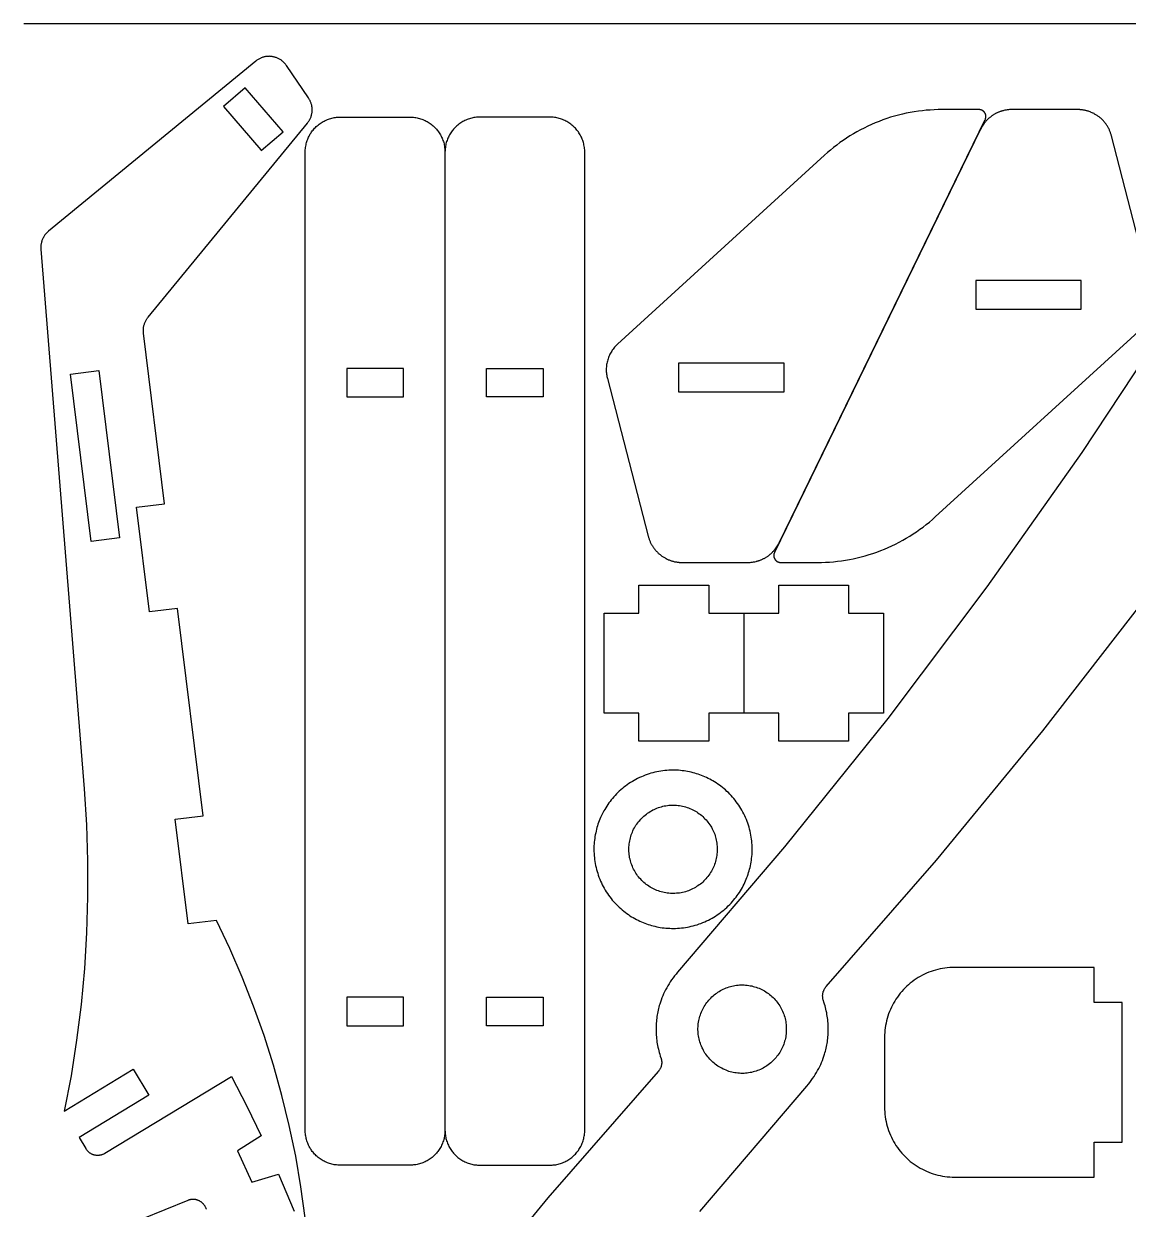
# Model space of a CAD drawing. Header units: millimetres. Extents: x 182 to 556, y 163 to 354.
# Drawn here: x 369.1 to 479.3, y 235.8 to 354.1 of the extents above; entities that cross this region are included whole.
import ezdxf

# ---------------------------------------------------------------- set-up
doc = ezdxf.new("R2010")
doc.units = ezdxf.units.MM
doc.layers.get('0').update_dxf_attribs({"linetype": 'CONTINUOUS', "true_color": 0xffffff})

msp = doc.modelspace()

# ---------------------------------------------------------------- linework, layer by layer
at = {"linetype": 'CONTINUOUS', "true_color": 0xffffff}
for points in [[(369.06, 163), (555.69, 163), (555.69, 354.11), (369.06, 354.11)], [(397.17, 234.91), (396.74, 238), (396.21, 241.06), (395.57, 244.11), (394.84, 247.13), (393.99, 250.13), (393.05, 253.1), (392.01, 256.03), (390.87, 258.92), (389.63, 261.78), (388.29, 264.59), (385.47, 264.24), (384.18, 274.69), (386.98, 275.04), (384.42, 295.74), (381.61, 295.39), (380.32, 305.84), (383.12, 306.19), (381.01, 323.22), (381, 323.29), (381, 323.36), (381, 323.43), (381, 323.5), (381, 323.58), (381, 323.65), (381.01, 323.72), (381.02, 323.79), (381.03, 323.86), (381.04, 323.92), (381.06, 323.99), (381.08, 324.06), (381.1, 324.13), (381.12, 324.2), (381.15, 324.26), (381.17, 324.33), (381.2, 324.39), (381.24, 324.45), (381.27, 324.52), (381.31, 324.58), (381.34, 324.64), (381.38, 324.69), (381.43, 324.75), (381.47, 324.81), (397.38, 344.2), (397.43, 344.26), (397.47, 344.32), (397.51, 344.38), (397.55, 344.44), (397.59, 344.5), (397.62, 344.57), (397.65, 344.63), (397.68, 344.7), (397.71, 344.76), (397.74, 344.83), (397.76, 344.9), (397.78, 344.97), (397.8, 345.04), (397.81, 345.11), (397.83, 345.18), (397.84, 345.26), (397.85, 345.33), (397.85, 345.4), (397.85, 345.47), (397.85, 345.55), (397.85, 345.62), (397.85, 345.69), (397.84, 345.76), (397.83, 345.84), (397.82, 345.91), (397.81, 345.98), (397.79, 346.05), (397.77, 346.12), (397.75, 346.19), (397.72, 346.26), (397.7, 346.33), (397.67, 346.39), (397.64, 346.46), (397.6, 346.52), (397.57, 346.59), (397.53, 346.65), (397.49, 346.71), (395.28, 349.94), (395.24, 350), (395.2, 350.06), (395.15, 350.12), (395.1, 350.17), (395.05, 350.22), (395, 350.27), (394.95, 350.32), (394.89, 350.37), (394.84, 350.42), (394.78, 350.46), (394.72, 350.5), (394.66, 350.54), (394.6, 350.58), (394.53, 350.61), (394.47, 350.64), (394.4, 350.67), (394.34, 350.7), (394.27, 350.73), (394.2, 350.75), (394.13, 350.77), (394.06, 350.79), (393.99, 350.81), (393.92, 350.82), (393.85, 350.83), (393.78, 350.84), (393.71, 350.85), (393.63, 350.85), (393.56, 350.86), (393.49, 350.85), (393.42, 350.85), (393.34, 350.84), (393.27, 350.84), (393.2, 350.83), (393.13, 350.81), (393.06, 350.8), (392.99, 350.78), (392.92, 350.76), (392.85, 350.73), (392.78, 350.71), (392.72, 350.68), (392.65, 350.65), (392.59, 350.62), (392.52, 350.58), (392.46, 350.55), (392.4, 350.51), (392.34, 350.47), (392.28, 350.42), (392.23, 350.38), (371.53, 333.39), (371.48, 333.35), (371.42, 333.3), (371.37, 333.25), (371.32, 333.19), (371.27, 333.14), (371.23, 333.09), (371.18, 333.03), (371.14, 332.97), (371.1, 332.91), (371.06, 332.85), (371.03, 332.79), (370.99, 332.72), (370.96, 332.66), (370.93, 332.59), (370.91, 332.53), (370.88, 332.46), (370.86, 332.39), (370.84, 332.32), (370.82, 332.25), (370.81, 332.18), (370.79, 332.11), (370.78, 332.04), (370.78, 331.97), (370.77, 331.9), (370.77, 331.82), (370.77, 331.75), (370.77, 331.68), (370.77, 331.61), (375.09, 277.74), (375.32, 274.15), (375.44, 270.55), (375.44, 266.96), (375.34, 263.37), (375.11, 259.78), (374.78, 256.2), (374.33, 252.63), (373.78, 249.08), (373.11, 245.55), (380, 249.73), (381.56, 247.16), (374.58, 242.93), (375.25, 241.83), (375.27, 241.79), (375.3, 241.75), (375.33, 241.71), (375.36, 241.67), (375.39, 241.64), (375.42, 241.6), (375.45, 241.57), (375.48, 241.53), (375.52, 241.5), (375.56, 241.47), (375.59, 241.44), (375.63, 241.41), (375.67, 241.39), (375.71, 241.36), (375.75, 241.34), (375.79, 241.31), (375.84, 241.29), (375.88, 241.27), (375.92, 241.25), (375.97, 241.24), (376.01, 241.22), (376.06, 241.21), (376.11, 241.2), (376.15, 241.19), (376.2, 241.18), (376.25, 241.17), (376.29, 241.16), (376.34, 241.16), (376.39, 241.16), (376.44, 241.16), (376.48, 241.16), (376.53, 241.16), (376.58, 241.16), (376.63, 241.17), (376.67, 241.18), (376.72, 241.18), (376.77, 241.2), (376.81, 241.21), (376.86, 241.22), (376.9, 241.24), (376.95, 241.25), (376.99, 241.27), (377.04, 241.29), (377.08, 241.31), (377.12, 241.33), (377.16, 241.36), (389.79, 249), (391.32, 246.06), (392.78, 243.08), (390.39, 241.6), (391.83, 238.45), (394.51, 239.27), (394.51, 239.27)], [(392.78, 341.46), (394.95, 343.32), (391.18, 347.72), (389.01, 345.86), (392.73, 341.52), (392.78, 341.46), (392.78, 341.46)], [(397.16, 243.65), (397.16, 341.3), (397.17, 341.42), (397.17, 341.54), (397.18, 341.66), (397.2, 341.77), (397.22, 341.89), (397.24, 342.01), (397.26, 342.12), (397.29, 342.24), (397.33, 342.35), (397.37, 342.47), (397.41, 342.58), (397.45, 342.69), (397.5, 342.8), (397.56, 342.9), (397.61, 343.01), (397.67, 343.11), (397.74, 343.21), (397.8, 343.31), (397.87, 343.41), (397.95, 343.5), (398.02, 343.59), (398.1, 343.68), (398.19, 343.76), (398.27, 343.85), (398.36, 343.93), (398.45, 344), (398.54, 344.08), (398.64, 344.15), (398.74, 344.21), (398.84, 344.28), (398.94, 344.34), (399.05, 344.4), (399.15, 344.45), (399.26, 344.5), (399.37, 344.54), (399.48, 344.58), (399.6, 344.62), (399.71, 344.66), (399.83, 344.69), (399.94, 344.71), (400.06, 344.74), (400.18, 344.75), (400.3, 344.77), (400.41, 344.78), (400.53, 344.78), (400.65, 344.79), (407.63, 344.79), (407.75, 344.78), (407.87, 344.78), (407.98, 344.77), (408.1, 344.75), (408.22, 344.74), (408.34, 344.71), (408.45, 344.69), (408.57, 344.66), (408.68, 344.62), (408.8, 344.58), (408.91, 344.54), (409.02, 344.5), (409.13, 344.45), (409.23, 344.4), (409.34, 344.34), (409.44, 344.28), (409.54, 344.21), (409.64, 344.15), (409.73, 344.08), (409.83, 344), (409.92, 343.93), (410.01, 343.85), (410.09, 343.76), (410.18, 343.68), (410.26, 343.59), (410.33, 343.5), (410.41, 343.41), (410.48, 343.31), (410.54, 343.21), (410.61, 343.11), (410.67, 343.01), (410.72, 342.9), (410.78, 342.8), (410.83, 342.69), (410.87, 342.58), (410.91, 342.47), (410.95, 342.35), (410.99, 342.24), (411.02, 342.12), (411.04, 342.01), (411.06, 341.89), (411.08, 341.77), (411.1, 341.66), (411.11, 341.54), (411.11, 341.42), (411.11, 341.3), (411.11, 243.65), (411.11, 243.53), (411.11, 243.41), (411.1, 243.29), (411.08, 243.17), (411.06, 243.06), (411.04, 242.94), (411.02, 242.82), (410.99, 242.71), (410.95, 242.59), (410.91, 242.48), (410.87, 242.37), (410.83, 242.26), (410.78, 242.15), (410.72, 242.04), (410.67, 241.94), (410.61, 241.84), (410.54, 241.74), (410.48, 241.64), (410.41, 241.54), (410.33, 241.45), (410.26, 241.36), (410.18, 241.27), (410.09, 241.18), (410.01, 241.1), (409.92, 241.02), (409.83, 240.94), (409.73, 240.87), (409.64, 240.8), (409.54, 240.73), (409.44, 240.67), (409.34, 240.61), (409.23, 240.55), (409.13, 240.5), (409.02, 240.45), (408.91, 240.4), (408.8, 240.36), (408.68, 240.32), (408.57, 240.29), (408.45, 240.26), (408.34, 240.23), (408.22, 240.21), (408.1, 240.19), (407.98, 240.18), (407.87, 240.17), (407.75, 240.16), (407.63, 240.16), (400.65, 240.16), (400.53, 240.16), (400.41, 240.17), (400.3, 240.18), (400.18, 240.19), (400.06, 240.21), (399.94, 240.23), (399.83, 240.26), (399.71, 240.29), (399.6, 240.32), (399.48, 240.36), (399.37, 240.4), (399.26, 240.45), (399.15, 240.5), (399.05, 240.55), (398.94, 240.61), (398.84, 240.67), (398.74, 240.73), (398.64, 240.8), (398.54, 240.87), (398.45, 240.94), (398.36, 241.02), (398.27, 241.1), (398.19, 241.18), (398.1, 241.27), (398.02, 241.36), (397.95, 241.45), (397.87, 241.54), (397.8, 241.64), (397.74, 241.74), (397.67, 241.84), (397.61, 241.94), (397.56, 242.04), (397.5, 242.15), (397.45, 242.26), (397.41, 242.37), (397.37, 242.48), (397.33, 242.59), (397.29, 242.71), (397.26, 242.82), (397.24, 242.94), (397.22, 243.06), (397.2, 243.17), (397.18, 243.29), (397.17, 243.41), (397.17, 243.53), (397.16, 243.65), (397.16, 243.65)], [(411.11, 243.65), (411.12, 243.53), (411.12, 243.41), (411.13, 243.29), (411.15, 243.17), (411.17, 243.06), (411.19, 242.94), (411.21, 242.82), (411.24, 242.71), (411.28, 242.59), (411.32, 242.48), (411.36, 242.37), (411.4, 242.26), (411.45, 242.15), (411.51, 242.04), (411.56, 241.94), (411.62, 241.84), (411.69, 241.74), (411.75, 241.64), (411.82, 241.54), (411.9, 241.45), (411.97, 241.36), (412.05, 241.27), (412.14, 241.18), (412.22, 241.1), (412.31, 241.02), (412.4, 240.94), (412.49, 240.87), (412.59, 240.8), (412.69, 240.73), (412.79, 240.67), (412.89, 240.61), (413, 240.55), (413.1, 240.5), (413.21, 240.45), (413.32, 240.4), (413.43, 240.36), (413.55, 240.32), (413.66, 240.29), (413.78, 240.26), (413.89, 240.23), (414.01, 240.21), (414.13, 240.19), (414.25, 240.18), (414.36, 240.17), (414.48, 240.16), (414.6, 240.16), (421.58, 240.16), (421.7, 240.16), (421.82, 240.17), (421.93, 240.18), (422.05, 240.19), (422.17, 240.21), (422.29, 240.23), (422.4, 240.26), (422.52, 240.29), (422.63, 240.32), (422.75, 240.36), (422.86, 240.4), (422.97, 240.45), (423.08, 240.5), (423.18, 240.55), (423.29, 240.61), (423.39, 240.67), (423.49, 240.73), (423.59, 240.8), (423.68, 240.87), (423.78, 240.94), (423.87, 241.02), (423.96, 241.1), (424.04, 241.18), (424.13, 241.27), (424.21, 241.36), (424.28, 241.45), (424.36, 241.54), (424.43, 241.64), (424.49, 241.74), (424.56, 241.84), (424.62, 241.94), (424.67, 242.04), (424.73, 242.15), (424.78, 242.26), (424.82, 242.37), (424.86, 242.48), (424.9, 242.59), (424.94, 242.71), (424.97, 242.82), (424.99, 242.94), (425.01, 243.06), (425.03, 243.17), (425.05, 243.29), (425.06, 243.41), (425.06, 243.53), (425.06, 243.65), (425.06, 341.3), (425.06, 341.42), (425.06, 341.54), (425.05, 341.66), (425.03, 341.77), (425.01, 341.89), (424.99, 342.01), (424.97, 342.12), (424.94, 342.24), (424.9, 342.35), (424.86, 342.47), (424.82, 342.58), (424.78, 342.69), (424.73, 342.8), (424.67, 342.9), (424.62, 343.01), (424.56, 343.11), (424.49, 343.21), (424.43, 343.31), (424.36, 343.41), (424.28, 343.5), (424.21, 343.59), (424.13, 343.68), (424.04, 343.76), (423.96, 343.85), (423.87, 343.93), (423.78, 344), (423.68, 344.08), (423.59, 344.15), (423.49, 344.21), (423.39, 344.28), (423.29, 344.34), (423.18, 344.4), (423.08, 344.45), (422.97, 344.5), (422.86, 344.54), (422.75, 344.58), (422.63, 344.62), (422.52, 344.66), (422.4, 344.69), (422.29, 344.71), (422.17, 344.74), (422.05, 344.75), (421.93, 344.77), (421.82, 344.78), (421.7, 344.78), (421.58, 344.79), (414.6, 344.79), (414.48, 344.78), (414.36, 344.78), (414.25, 344.77), (414.13, 344.75), (414.01, 344.74), (413.89, 344.71), (413.78, 344.69), (413.66, 344.66), (413.55, 344.62), (413.43, 344.58), (413.32, 344.54), (413.21, 344.5), (413.1, 344.45), (413, 344.4), (412.89, 344.34), (412.79, 344.28), (412.69, 344.21), (412.59, 344.15), (412.49, 344.08), (412.4, 344), (412.31, 343.93), (412.22, 343.85), (412.14, 343.76), (412.05, 343.68), (411.97, 343.59), (411.9, 343.5), (411.82, 343.41), (411.75, 343.31), (411.69, 343.21), (411.62, 343.11), (411.56, 343.01), (411.51, 342.9), (411.45, 342.8), (411.4, 342.69), (411.36, 342.58), (411.32, 342.47), (411.28, 342.35), (411.24, 342.24), (411.21, 342.12), (411.19, 342.01), (411.17, 341.89), (411.15, 341.77), (411.13, 341.66), (411.12, 341.54), (411.12, 341.42), (411.11, 341.3)], [(464.42, 345.54), (460.75, 345.54), (460.36, 345.54), (459.96, 345.52), (459.56, 345.5), (459.16, 345.47), (458.77, 345.43), (458.37, 345.38), (457.97, 345.32), (457.57, 345.25), (457.17, 345.17), (456.78, 345.08), (456.38, 344.99), (455.99, 344.88), (455.6, 344.77), (455.21, 344.64), (454.83, 344.51), (454.45, 344.36), (454.07, 344.21), (453.69, 344.05), (453.32, 343.88), (452.96, 343.7), (452.6, 343.52), (452.24, 343.32), (451.89, 343.12), (451.54, 342.91), (451.2, 342.7), (450.87, 342.47), (450.54, 342.24), (450.22, 342), (449.9, 341.76), (449.59, 341.5), (449.29, 341.25), (449, 340.98), (428.35, 322.14), (428.27, 322.06), (428.19, 321.98), (428.11, 321.9), (428.03, 321.81), (427.96, 321.72), (427.89, 321.63), (427.82, 321.53), (427.76, 321.43), (427.69, 321.33), (427.64, 321.23), (427.58, 321.12), (427.53, 321.01), (427.48, 320.9), (427.44, 320.79), (427.39, 320.67), (427.36, 320.56), (427.33, 320.44), (427.3, 320.32), (427.27, 320.21), (427.25, 320.09), (427.24, 319.97), (427.23, 319.85), (427.22, 319.73), (427.21, 319.61), (427.21, 319.49), (427.22, 319.37), (427.23, 319.26), (427.24, 319.14), (427.26, 319.03), (427.28, 318.91), (427.3, 318.8), (427.33, 318.69), (431.41, 302.94), (431.43, 302.88), (431.44, 302.82), (431.46, 302.75), (431.49, 302.69), (431.51, 302.62), (431.53, 302.56), (431.56, 302.49), (431.59, 302.43), (431.61, 302.36), (431.64, 302.3), (431.68, 302.24), (431.71, 302.17), (431.74, 302.11), (431.78, 302.05), (431.82, 301.99), (431.86, 301.93), (431.9, 301.87), (431.94, 301.81), (431.98, 301.75), (432.02, 301.69), (432.07, 301.63), (432.12, 301.57), (432.16, 301.52), (432.21, 301.46), (432.26, 301.41), (432.32, 301.36), (432.37, 301.3), (432.42, 301.25), (432.48, 301.2), (432.53, 301.16), (432.59, 301.11), (432.65, 301.06), (432.71, 301.02), (432.77, 300.97), (432.83, 300.93), (432.89, 300.89), (432.96, 300.85), (433.02, 300.81), (433.08, 300.78), (433.15, 300.74), (433.21, 300.71), (433.28, 300.67), (433.35, 300.64), (433.41, 300.61), (433.48, 300.58), (433.55, 300.56), (433.62, 300.53), (433.69, 300.51), (433.76, 300.49), (433.82, 300.47), (433.89, 300.45), (433.96, 300.43), (434.03, 300.41), (434.1, 300.4), (434.17, 300.39), (434.24, 300.38), (434.31, 300.36), (434.38, 300.36), (434.45, 300.35), (434.51, 300.34), (434.58, 300.34), (434.65, 300.33), (434.72, 300.33), (434.78, 300.33), (441.34, 300.33), (441.46, 300.33), (441.58, 300.34), (441.69, 300.35), (441.81, 300.36), (441.93, 300.38), (442.05, 300.4), (442.17, 300.43), (442.23, 300.45), (442.29, 300.46), (442.34, 300.48), (442.4, 300.5), (442.46, 300.52), (442.52, 300.54), (442.58, 300.56), (442.64, 300.58), (442.69, 300.6), (442.75, 300.63), (442.81, 300.65), (442.86, 300.68), (442.92, 300.71), (442.97, 300.74), (443.03, 300.77), (443.08, 300.8), (443.14, 300.83), (443.19, 300.86), (443.24, 300.9), (443.3, 300.93), (443.35, 300.97), (443.4, 301), (443.45, 301.04), (443.5, 301.08), (443.55, 301.12), (443.59, 301.16), (443.64, 301.2), (443.69, 301.24), (443.73, 301.28), (443.78, 301.32), (443.82, 301.37), (443.86, 301.41), (443.91, 301.46), (443.95, 301.5), (443.99, 301.55), (444.03, 301.59), (444.1, 301.69), (444.18, 301.79), (444.24, 301.89), (444.31, 301.99), (444.37, 302.09), (444.43, 302.19), (444.48, 302.29), (465.05, 344.54), (465.05, 344.56), (465.06, 344.57), (465.07, 344.59), (465.08, 344.61), (465.08, 344.63), (465.09, 344.65), (465.09, 344.67), (465.1, 344.69), (465.1, 344.71), (465.11, 344.73), (465.11, 344.75), (465.11, 344.77), (465.11, 344.79), (465.12, 344.81), (465.12, 344.84), (465.12, 344.86), (465.12, 344.88), (465.11, 344.9), (465.11, 344.93), (465.11, 344.95), (465.11, 344.97), (465.1, 344.99), (465.1, 345.02), (465.09, 345.04), (465.08, 345.06), (465.07, 345.09), (465.07, 345.11), (465.06, 345.13), (465.05, 345.15), (465.03, 345.17), (465.02, 345.19), (465.01, 345.22), (465, 345.24), (464.98, 345.26), (464.97, 345.27), (464.95, 345.29), (464.94, 345.31), (464.92, 345.33), (464.91, 345.35), (464.89, 345.36), (464.87, 345.38), (464.85, 345.39), (464.83, 345.41), (464.81, 345.42), (464.8, 345.43), (464.78, 345.44), (464.76, 345.46), (464.74, 345.47), (464.72, 345.48), (464.7, 345.49), (464.68, 345.49), (464.66, 345.5), (464.64, 345.51), (464.61, 345.51), (464.59, 345.52), (464.57, 345.53), (464.55, 345.53), (464.53, 345.53), (464.51, 345.54), (464.5, 345.54), (464.48, 345.54), (464.46, 345.54), (464.44, 345.54), (464.42, 345.54)], [(481.73, 327.18), (477.65, 342.93), (477.63, 343), (477.61, 343.06), (477.59, 343.12), (477.57, 343.19), (477.55, 343.25), (477.52, 343.32), (477.5, 343.38), (477.47, 343.45), (477.44, 343.51), (477.41, 343.57), (477.38, 343.64), (477.35, 343.7), (477.31, 343.76), (477.28, 343.83), (477.24, 343.89), (477.2, 343.95), (477.16, 344.01), (477.12, 344.07), (477.08, 344.13), (477.03, 344.19), (476.99, 344.24), (476.94, 344.3), (476.89, 344.36), (476.84, 344.41), (476.79, 344.47), (476.74, 344.52), (476.69, 344.57), (476.64, 344.62), (476.58, 344.67), (476.52, 344.72), (476.47, 344.77), (476.41, 344.81), (476.35, 344.86), (476.29, 344.9), (476.23, 344.94), (476.16, 344.99), (476.1, 345.03), (476.04, 345.06), (475.97, 345.1), (475.91, 345.14), (475.84, 345.17), (475.78, 345.2), (475.71, 345.23), (475.64, 345.26), (475.58, 345.29), (475.51, 345.32), (475.44, 345.34), (475.37, 345.37), (475.3, 345.39), (475.23, 345.41), (475.16, 345.43), (475.09, 345.44), (475.03, 345.46), (474.96, 345.48), (474.89, 345.49), (474.82, 345.5), (474.75, 345.51), (474.68, 345.52), (474.61, 345.53), (474.54, 345.53), (474.48, 345.54), (474.41, 345.54), (474.34, 345.54), (474.27, 345.54), (467.72, 345.54), (467.6, 345.54), (467.48, 345.54), (467.36, 345.53), (467.25, 345.51), (467.13, 345.49), (467.01, 345.47), (466.89, 345.44), (466.83, 345.43), (466.77, 345.41), (466.71, 345.4), (466.65, 345.38), (466.6, 345.36), (466.54, 345.34), (466.48, 345.32), (466.42, 345.29), (466.36, 345.27), (466.31, 345.25), (466.25, 345.22), (466.19, 345.19), (466.14, 345.17), (466.08, 345.14), (466.03, 345.11), (465.97, 345.08), (465.92, 345.04), (465.87, 345.01), (465.81, 344.98), (465.76, 344.94), (465.71, 344.91), (465.66, 344.87), (465.61, 344.83), (465.56, 344.8), (465.51, 344.76), (465.46, 344.72), (465.42, 344.68), (465.37, 344.64), (465.32, 344.59), (465.28, 344.55), (465.24, 344.51), (465.19, 344.46), (465.15, 344.42), (465.11, 344.37), (465.07, 344.33), (465.03, 344.28), (464.95, 344.19), (464.88, 344.09), (464.81, 343.99), (464.75, 343.89), (464.69, 343.79), (464.63, 343.69), (464.58, 343.58), (444.01, 301.34), (444, 301.32), (444, 301.3), (443.99, 301.28), (443.98, 301.27), (443.98, 301.25), (443.97, 301.23), (443.96, 301.21), (443.96, 301.19), (443.95, 301.17), (443.95, 301.15), (443.95, 301.13), (443.94, 301.11), (443.94, 301.08), (443.94, 301.06), (443.94, 301.04), (443.94, 301.02), (443.94, 300.99), (443.94, 300.97), (443.95, 300.95), (443.95, 300.93), (443.95, 300.9), (443.96, 300.88), (443.96, 300.86), (443.97, 300.83), (443.98, 300.81), (443.98, 300.79), (443.99, 300.77), (444, 300.75), (444.01, 300.72), (444.02, 300.7), (444.03, 300.68), (444.05, 300.66), (444.06, 300.64), (444.07, 300.62), (444.09, 300.6), (444.1, 300.58), (444.12, 300.56), (444.14, 300.55), (444.15, 300.53), (444.17, 300.51), (444.19, 300.5), (444.21, 300.48), (444.22, 300.47), (444.24, 300.46), (444.26, 300.44), (444.28, 300.43), (444.3, 300.42), (444.32, 300.41), (444.34, 300.4), (444.36, 300.39), (444.38, 300.38), (444.4, 300.37), (444.42, 300.37), (444.44, 300.36), (444.46, 300.35), (444.48, 300.35), (444.5, 300.35), (444.52, 300.34), (444.54, 300.34), (444.56, 300.34), (444.58, 300.33), (444.6, 300.33), (444.62, 300.33), (444.64, 300.33)], [(474.63, 328.49), (464.1, 328.49), (464.1, 325.63), (474.63, 325.63), (474.63, 328.49), (474.63, 328.49)], [(483.77, 325.04), (474.7, 311.32), (465.22, 297.89), (455.32, 284.75), (445.02, 271.93), (434.33, 259.43), (434.18, 259.24), (434.03, 259.06), (433.88, 258.87), (433.74, 258.67), (433.61, 258.48), (433.48, 258.28), (433.36, 258.08), (433.25, 257.88), (433.14, 257.68), (433.04, 257.47), (432.94, 257.27), (432.85, 257.06), (432.77, 256.86), (432.69, 256.65), (432.62, 256.45), (432.56, 256.24), (432.51, 256.09), (432.47, 255.94), (432.43, 255.79), (432.4, 255.64), (432.36, 255.48), (432.33, 255.32), (432.3, 255.16), (432.28, 255), (432.26, 254.84), (432.24, 254.67), (432.22, 254.51), (432.21, 254.34), (432.2, 254.17), (432.19, 254), (432.19, 253.83), (432.19, 253.66), (432.19, 253.49), (432.2, 253.32), (432.21, 253.15), (432.22, 252.97), (432.24, 252.8), (432.26, 252.62), (432.28, 252.45), (432.31, 252.28), (432.34, 252.1), (432.38, 251.93), (432.42, 251.75), (432.46, 251.58), (432.51, 251.41), (432.56, 251.23), (432.61, 251.06), (432.67, 250.89), (432.67, 250.89)], [(444.64, 300.33), (448.31, 300.33), (448.7, 300.34), (449.1, 300.35), (449.5, 300.37), (449.89, 300.4), (450.29, 300.45), (450.69, 300.5), (451.09, 300.56), (451.49, 300.62), (451.88, 300.7), (452.28, 300.79), (452.67, 300.89), (453.07, 300.99), (453.46, 301.11), (453.84, 301.23), (454.23, 301.37), (454.61, 301.51), (454.99, 301.66), (455.36, 301.82), (455.73, 301.99), (456.1, 302.17), (456.46, 302.36), (456.82, 302.55), (457.17, 302.75), (457.52, 302.96), (457.86, 303.18), (458.19, 303.4), (458.52, 303.64), (458.84, 303.87), (459.16, 304.12), (459.47, 304.37), (459.77, 304.63), (460.06, 304.89), (480.71, 323.73)], [(401.31, 319.71), (401.31, 316.85), (406.96, 316.85), (406.96, 319.71), (401.31, 319.71), (401.31, 319.71)], [(420.91, 319.71), (420.91, 316.85), (415.26, 316.85), (415.26, 319.71), (420.91, 319.71), (420.91, 319.71)], [(444.96, 320.24), (434.43, 320.24), (434.43, 317.38), (444.96, 317.38), (444.96, 320.24), (444.96, 320.24)], [(375.79, 302.44), (373.72, 319.13), (376.56, 319.48), (378.62, 302.79), (375.79, 302.44), (375.79, 302.44)], [(440.94, 295.27), (440.94, 285.27), (437.45, 285.27), (437.45, 282.48), (430.48, 282.48), (430.48, 285.27), (426.99, 285.27), (426.99, 295.27), (430.48, 295.27), (430.48, 298.06), (437.45, 298.06), (437.45, 295.27), (440.94, 295.27), (440.94, 295.27)], [(440.94, 295.27), (444.43, 295.27), (444.43, 298.06), (451.4, 298.06), (451.4, 295.27), (454.89, 295.27), (454.89, 285.27), (451.4, 285.27), (451.4, 282.48), (444.43, 282.48), (444.43, 285.27), (440.94, 285.27)], [(436.54, 235.55), (447.23, 248.06), (447.39, 248.24), (447.54, 248.43), (447.68, 248.62), (447.82, 248.81), (447.96, 249.01), (448.08, 249.2), (448.2, 249.4), (448.32, 249.6), (448.42, 249.81), (448.53, 250.01), (448.62, 250.21), (448.71, 250.42), (448.79, 250.62), (448.87, 250.83), (448.94, 251.04), (449.01, 251.24), (449.05, 251.39), (449.09, 251.54), (449.13, 251.69), (449.17, 251.85), (449.2, 252), (449.23, 252.16), (449.26, 252.32), (449.29, 252.48), (449.31, 252.65), (449.33, 252.81), (449.34, 252.98), (449.36, 253.14), (449.37, 253.31), (449.37, 253.48), (449.38, 253.65), (449.38, 253.82), (449.37, 253.99), (449.37, 254.16), (449.36, 254.34), (449.34, 254.51), (449.33, 254.69), (449.31, 254.86), (449.28, 255.03), (449.25, 255.21), (449.22, 255.38), (449.18, 255.56), (449.15, 255.73), (449.1, 255.9), (449.06, 256.08), (449, 256.25), (448.95, 256.42), (448.89, 256.59), (448.88, 256.64), (448.86, 256.68), (448.85, 256.73), (448.84, 256.78), (448.83, 256.82), (448.83, 256.87), (448.82, 256.92), (448.82, 256.97), (448.81, 257.02), (448.81, 257.06), (448.81, 257.11), (448.82, 257.16), (448.82, 257.21), (448.83, 257.26), (448.84, 257.3), (448.85, 257.35), (448.86, 257.4), (448.87, 257.44), (448.88, 257.49), (448.9, 257.54), (448.92, 257.58), (448.94, 257.62), (448.96, 257.67), (448.98, 257.71), (449, 257.75), (449.03, 257.79), (449.05, 257.84), (449.08, 257.87), (449.11, 257.91), (449.14, 257.95), (449.17, 257.99), (460.18, 270.6), (470.81, 283.52), (481.06, 296.75)], [(436.38, 279.19), (436.22, 279.24), (436.05, 279.29), (435.88, 279.34), (435.7, 279.38), (435.52, 279.42), (435.34, 279.46), (435.16, 279.49), (434.98, 279.52), (434.79, 279.54), (434.61, 279.56), (434.42, 279.58), (434.23, 279.59), (434.03, 279.59), (433.84, 279.6), (433.65, 279.59), (433.45, 279.58), (433.25, 279.57), (433.06, 279.55), (432.86, 279.53), (432.66, 279.5), (432.47, 279.47), (432.27, 279.43), (432.07, 279.38), (431.88, 279.34), (431.68, 279.28), (431.49, 279.22), (431.29, 279.16), (431.1, 279.09), (430.91, 279.01), (430.72, 278.94), (430.54, 278.85), (430.35, 278.76), (430.17, 278.67), (429.99, 278.57), (429.82, 278.47), (429.64, 278.36), (429.47, 278.25), (429.3, 278.13), (429.14, 278.01), (428.98, 277.89), (428.82, 277.76), (428.67, 277.63), (428.52, 277.5), (428.38, 277.36), (428.24, 277.22), (428.1, 277.07), (427.97, 276.93), (427.84, 276.78), (427.71, 276.63), (427.59, 276.47), (427.48, 276.32), (427.37, 276.16), (427.26, 276), (427.16, 275.84), (427.06, 275.68), (426.97, 275.52), (426.88, 275.35), (426.8, 275.19), (426.72, 275.02), (426.65, 274.86), (426.58, 274.69), (426.51, 274.53), (426.45, 274.36), (426.39, 274.19), (426.34, 274.03), (426.29, 273.86), (426.24, 273.69), (426.2, 273.51), (426.16, 273.33), (426.12, 273.15), (426.09, 272.97), (426.06, 272.79), (426.04, 272.6), (426.02, 272.42), (426, 272.23), (425.99, 272.04), (425.99, 271.84), (425.99, 271.65), (425.99, 271.46), (426, 271.26), (426.01, 271.06), (426.03, 270.87), (426.05, 270.67), (426.08, 270.47), (426.12, 270.28), (426.15, 270.08), (426.2, 269.88), (426.25, 269.69), (426.3, 269.49), (426.36, 269.3), (426.42, 269.1), (426.49, 268.91), (426.57, 268.72), (426.65, 268.53), (426.73, 268.35), (426.82, 268.16), (426.91, 267.98), (427.01, 267.8), (427.12, 267.63), (427.22, 267.45), (427.34, 267.28), (427.45, 267.12), (427.57, 266.95), (427.69, 266.79), (427.82, 266.63), (427.95, 266.48), (428.09, 266.33), (428.23, 266.19), (428.37, 266.05), (428.51, 265.91), (428.66, 265.78), (428.81, 265.65), (428.96, 265.52), (429.11, 265.41), (429.27, 265.29), (429.42, 265.18), (429.58, 265.07), (429.74, 264.97), (429.9, 264.88), (430.07, 264.78), (430.23, 264.7), (430.39, 264.61), (430.56, 264.53), (430.72, 264.46), (430.89, 264.39), (431.06, 264.32), (431.22, 264.26), (431.39, 264.2), (431.56, 264.15), (431.72, 264.1), (431.9, 264.05), (432.07, 264.01), (432.25, 263.97), (432.43, 263.93), (432.61, 263.9), (432.79, 263.87), (432.98, 263.85), (433.17, 263.83), (433.36, 263.82), (433.55, 263.81), (433.74, 263.8), (433.93, 263.8), (434.13, 263.8), (434.32, 263.81), (434.52, 263.82), (434.71, 263.84), (434.91, 263.86), (435.11, 263.89), (435.31, 263.93), (435.5, 263.97), (435.7, 264.01), (435.9, 264.06), (436.09, 264.11), (436.29, 264.17), (436.48, 264.24), (436.67, 264.3), (436.86, 264.38), (437.05, 264.46), (437.23, 264.54), (437.42, 264.63), (437.6, 264.73), (437.78, 264.82), (437.96, 264.93), (438.13, 265.03), (438.3, 265.15), (438.47, 265.26), (438.63, 265.38), (438.79, 265.51), (438.95, 265.63), (439.1, 265.76), (439.25, 265.9), (439.4, 266.04), (439.54, 266.18), (439.67, 266.32), (439.81, 266.47), (439.93, 266.62), (440.06, 266.77), (440.18, 266.92), (440.29, 267.08), (440.4, 267.23), (440.51, 267.39), (440.61, 267.55), (440.71, 267.71), (440.8, 267.88), (440.89, 268.04), (440.97, 268.21), (441.05, 268.37), (441.12, 268.54), (441.19, 268.7), (441.26, 268.87), (441.32, 269.03), (441.38, 269.2), (441.43, 269.37), (441.48, 269.54), (441.53, 269.71), (441.57, 269.88), (441.61, 270.06), (441.65, 270.24), (441.68, 270.42), (441.71, 270.6), (441.73, 270.79), (441.75, 270.98), (441.77, 271.17), (441.78, 271.36), (441.78, 271.55), (441.78, 271.74), (441.78, 271.94), (441.77, 272.13), (441.76, 272.33), (441.74, 272.53), (441.72, 272.72), (441.69, 272.92), (441.66, 273.12), (441.62, 273.31), (441.57, 273.51), (441.52, 273.71), (441.47, 273.9), (441.41, 274.1), (441.35, 274.29), (441.28, 274.48), (441.2, 274.67), (441.12, 274.86), (441.04, 275.05), (440.95, 275.23), (440.86, 275.41), (440.76, 275.59), (440.66, 275.77), (440.55, 275.94), (440.44, 276.11), (440.32, 276.28), (440.2, 276.44), (440.08, 276.6), (439.95, 276.76), (439.82, 276.91), (439.68, 277.06), (439.55, 277.21), (439.41, 277.35), (439.26, 277.48), (439.12, 277.62), (438.97, 277.74), (438.82, 277.87), (438.66, 277.99), (438.51, 278.1), (438.35, 278.21), (438.19, 278.32), (438.03, 278.42), (437.87, 278.52), (437.71, 278.61), (437.54, 278.7), (437.38, 278.78), (437.21, 278.86), (437.05, 278.94), (436.88, 279.01), (436.72, 279.07), (436.55, 279.13), (436.38, 279.19), (436.38, 279.19)], [(435.28, 275.88), (435.43, 275.83), (435.57, 275.78), (435.71, 275.71), (435.85, 275.65), (435.98, 275.58), (436.12, 275.5), (436.25, 275.42), (436.37, 275.34), (436.5, 275.25), (436.62, 275.16), (436.74, 275.06), (436.85, 274.96), (436.97, 274.85), (437.07, 274.75), (437.18, 274.63), (437.28, 274.52), (437.37, 274.4), (437.47, 274.28), (437.55, 274.15), (437.64, 274.02), (437.71, 273.89), (437.79, 273.75), (437.86, 273.62), (437.92, 273.48), (437.98, 273.34), (438.04, 273.19), (438.08, 273.05), (438.13, 272.9), (438.17, 272.76), (438.2, 272.61), (438.23, 272.46), (438.26, 272.3), (438.27, 272.15), (438.29, 272), (438.29, 271.85), (438.3, 271.69), (438.29, 271.54), (438.29, 271.39), (438.27, 271.24), (438.25, 271.08), (438.23, 270.93), (438.2, 270.78), (438.17, 270.63), (438.13, 270.48), (438.08, 270.34), (438.03, 270.19), (437.98, 270.05), (437.92, 269.91), (437.85, 269.77), (437.79, 269.63), (437.71, 269.5), (437.63, 269.37), (437.55, 269.24), (437.46, 269.11), (437.37, 268.99), (437.27, 268.87), (437.17, 268.76), (437.07, 268.64), (436.96, 268.54), (436.85, 268.43), (436.74, 268.33), (436.62, 268.23), (436.5, 268.14), (436.37, 268.05), (436.24, 267.97), (436.11, 267.89), (435.98, 267.81), (435.84, 267.74), (435.7, 267.68), (435.56, 267.62), (435.42, 267.56), (435.28, 267.51), (435.13, 267.46), (434.98, 267.42), (434.83, 267.39), (434.68, 267.36), (434.53, 267.33), (434.38, 267.31), (434.23, 267.3), (434.07, 267.29), (433.92, 267.29), (433.77, 267.29), (433.62, 267.29), (433.46, 267.31), (433.31, 267.32), (433.16, 267.35), (433.01, 267.37), (432.86, 267.41), (432.71, 267.44), (432.56, 267.49), (432.42, 267.54), (432.27, 267.59), (432.13, 267.65), (431.99, 267.71), (431.86, 267.78), (431.72, 267.85), (431.59, 267.93), (431.46, 268.01), (431.33, 268.1), (431.21, 268.19), (431.09, 268.28), (430.97, 268.38), (430.86, 268.49), (430.75, 268.59), (430.65, 268.7), (430.54, 268.82), (430.45, 268.94), (430.35, 269.06), (430.26, 269.18), (430.18, 269.31), (430.1, 269.44), (430.02, 269.57), (429.95, 269.71), (429.88, 269.84), (429.82, 269.98), (429.76, 270.13), (429.71, 270.27), (429.66, 270.42), (429.62, 270.56), (429.59, 270.71), (429.55, 270.86), (429.53, 271.01), (429.51, 271.17), (429.49, 271.32), (429.48, 271.47), (429.48, 271.62), (429.48, 271.78), (429.48, 271.93), (429.49, 272.08), (429.51, 272.23), (429.53, 272.39), (429.56, 272.54), (429.59, 272.69), (429.62, 272.84), (429.67, 272.98), (429.71, 273.13), (429.77, 273.27), (429.82, 273.41), (429.88, 273.55), (429.95, 273.69), (430.02, 273.83), (430.1, 273.96), (430.18, 274.09), (430.27, 274.22), (430.36, 274.34), (430.45, 274.46), (430.55, 274.58), (430.65, 274.69), (430.76, 274.8), (430.86, 274.91), (430.98, 275.01), (431.1, 275.11), (431.22, 275.21), (431.34, 275.3), (431.47, 275.38), (431.59, 275.47), (431.73, 275.54), (431.86, 275.62), (432, 275.68), (432.14, 275.75), (432.28, 275.81), (432.42, 275.86), (432.57, 275.91), (432.72, 275.95), (432.86, 275.99), (433.01, 276.02), (433.16, 276.05), (433.32, 276.07), (433.47, 276.09), (433.62, 276.1), (433.77, 276.11), (433.93, 276.11), (434.08, 276.1), (434.23, 276.09), (434.39, 276.08), (434.54, 276.06), (434.69, 276.03), (434.84, 276), (434.99, 275.97), (435.13, 275.93), (435.28, 275.88), (435.28, 275.88)], [(475.92, 256.41), (475.92, 259.9), (461.97, 259.9), (461.74, 259.9), (461.5, 259.89), (461.26, 259.87), (461.02, 259.84), (460.79, 259.8), (460.56, 259.76), (460.32, 259.7), (460.09, 259.64), (459.86, 259.57), (459.64, 259.5), (459.42, 259.42), (459.2, 259.32), (458.98, 259.23), (458.77, 259.12), (458.56, 259.01), (458.35, 258.89), (458.15, 258.76), (457.95, 258.63), (457.76, 258.48), (457.57, 258.34), (457.39, 258.18), (457.21, 258.02), (457.04, 257.86), (456.88, 257.69), (456.72, 257.51), (456.56, 257.33), (456.42, 257.14), (456.28, 256.95), (456.14, 256.75), (456.02, 256.55), (455.89, 256.35), (455.78, 256.14), (455.68, 255.92), (455.58, 255.71), (455.49, 255.49), (455.4, 255.26), (455.33, 255.04), (455.26, 254.81), (455.2, 254.58), (455.15, 254.35), (455.1, 254.11), (455.06, 253.88), (455.04, 253.64), (455.02, 253.4), (455, 253.16), (455, 252.93), (455, 245.95), (455, 245.71), (455.02, 245.48), (455.04, 245.24), (455.06, 245), (455.1, 244.77), (455.15, 244.53), (455.2, 244.3), (455.26, 244.07), (455.33, 243.84), (455.4, 243.62), (455.49, 243.39), (455.58, 243.17), (455.68, 242.96), (455.78, 242.74), (455.89, 242.53), (456.02, 242.33), (456.14, 242.13), (456.28, 241.93), (456.42, 241.74), (456.56, 241.55), (456.72, 241.37), (456.88, 241.19), (457.04, 241.02), (457.21, 240.85), (457.39, 240.69), (457.57, 240.54), (457.76, 240.39), (457.95, 240.25), (458.15, 240.12), (458.35, 239.99), (458.56, 239.87), (458.77, 239.76), (458.98, 239.65), (459.2, 239.55), (459.42, 239.46), (459.64, 239.38), (459.86, 239.3), (460.09, 239.24), (460.32, 239.18), (460.56, 239.12), (460.79, 239.08), (461.02, 239.04), (461.26, 239.01), (461.5, 238.99), (461.74, 238.98), (461.97, 238.98), (475.92, 238.98), (475.92, 242.46), (478.71, 242.46), (478.71, 256.41), (475.92, 256.41), (475.92, 256.41)], [(443.39, 250.18), (443.26, 250.09), (443.14, 250.01), (443, 249.93), (442.87, 249.86), (442.73, 249.79), (442.6, 249.72), (442.46, 249.66), (442.31, 249.6), (442.17, 249.55), (442.02, 249.51), (441.87, 249.47), (441.73, 249.43), (441.58, 249.4), (441.42, 249.38), (441.27, 249.36), (441.12, 249.34), (440.97, 249.33), (440.81, 249.33), (440.66, 249.33), (440.51, 249.34), (440.36, 249.35), (440.2, 249.37), (440.05, 249.39), (439.9, 249.42), (439.75, 249.45), (439.6, 249.49), (439.46, 249.53), (439.31, 249.58), (439.17, 249.64), (439.03, 249.7), (438.89, 249.76), (438.75, 249.83), (438.62, 249.9), (438.48, 249.98), (438.35, 250.06), (438.23, 250.15), (438.1, 250.24), (437.98, 250.33), (437.87, 250.43), (437.75, 250.53), (437.64, 250.64), (437.54, 250.75), (437.44, 250.87), (437.34, 250.98), (437.25, 251.1), (437.16, 251.23), (437.07, 251.36), (436.99, 251.49), (436.91, 251.62), (436.84, 251.76), (436.78, 251.89), (436.72, 252.03), (436.66, 252.18), (436.61, 252.32), (436.56, 252.47), (436.52, 252.61), (436.48, 252.76), (436.45, 252.91), (436.42, 253.06), (436.4, 253.21), (436.39, 253.37), (436.38, 253.52), (436.37, 253.67), (436.37, 253.83), (436.38, 253.98), (436.39, 254.13), (436.4, 254.28), (436.43, 254.43), (436.45, 254.59), (436.48, 254.74), (436.52, 254.88), (436.56, 255.03), (436.61, 255.18), (436.66, 255.32), (436.72, 255.46), (436.78, 255.6), (436.85, 255.74), (436.92, 255.88), (437, 256.01), (437.08, 256.14), (437.16, 256.27), (437.25, 256.39), (437.35, 256.51), (437.45, 256.63), (437.55, 256.74), (437.65, 256.85), (437.76, 256.96), (437.88, 257.06), (437.99, 257.16), (438.11, 257.26), (438.24, 257.35), (438.36, 257.43), (438.49, 257.51), (438.63, 257.59), (438.76, 257.66), (438.9, 257.73), (439.04, 257.79), (439.18, 257.85), (439.32, 257.91), (439.47, 257.95), (439.62, 258), (439.76, 258.03), (439.91, 258.07), (440.06, 258.09), (440.22, 258.12), (440.37, 258.13), (440.52, 258.15), (440.67, 258.15), (440.83, 258.15), (440.98, 258.15), (441.13, 258.14), (441.29, 258.12), (441.44, 258.1), (441.59, 258.08), (441.74, 258.05), (441.89, 258.01), (442.03, 257.97), (442.18, 257.93), (442.33, 257.87), (442.47, 257.82), (442.61, 257.76), (442.75, 257.69), (442.88, 257.62), (443.02, 257.55), (443.15, 257.47), (443.27, 257.38), (443.4, 257.29), (443.52, 257.2), (443.64, 257.1), (443.75, 257), (443.87, 256.9), (443.97, 256.79), (444.08, 256.68), (444.18, 256.56), (444.27, 256.44), (444.36, 256.32), (444.45, 256.19), (444.53, 256.06), (444.61, 255.93), (444.69, 255.8), (444.75, 255.66), (444.82, 255.52), (444.88, 255.38), (444.93, 255.24), (444.98, 255.09), (445.03, 254.94), (445.07, 254.8), (445.1, 254.65), (445.13, 254.5), (445.15, 254.35), (445.17, 254.19), (445.18, 254.04), (445.19, 253.89), (445.19, 253.74), (445.19, 253.58), (445.18, 253.43), (445.17, 253.28), (445.15, 253.12), (445.13, 252.97), (445.1, 252.82), (445.06, 252.67), (445.02, 252.53), (444.98, 252.38), (444.93, 252.23), (444.87, 252.09), (444.81, 251.95), (444.75, 251.81), (444.68, 251.68), (444.61, 251.54), (444.53, 251.41), (444.44, 251.28), (444.36, 251.16), (444.26, 251.03), (444.17, 250.91), (444.07, 250.8), (443.96, 250.69), (443.86, 250.58), (443.74, 250.47), (443.63, 250.37), (443.51, 250.28), (443.39, 250.18), (443.39, 250.18)], [(406.96, 254.08), (406.96, 256.94), (401.31, 256.94), (401.31, 254.08), (406.96, 254.08), (406.96, 254.08)], [(420.91, 256.94), (420.91, 254.08), (415.26, 254.08), (415.26, 256.94), (420.91, 256.94), (420.91, 256.94)], [(432.67, 250.89), (432.69, 250.85), (432.7, 250.8), (432.71, 250.75), (432.72, 250.71), (432.73, 250.66), (432.74, 250.61), (432.74, 250.56), (432.75, 250.52), (432.75, 250.47), (432.75, 250.42), (432.75, 250.37), (432.75, 250.32), (432.74, 250.28), (432.74, 250.23), (432.73, 250.18), (432.72, 250.13), (432.71, 250.09), (432.7, 250.04), (432.68, 249.99), (432.67, 249.95), (432.65, 249.9), (432.63, 249.86), (432.61, 249.82), (432.59, 249.77), (432.56, 249.73), (432.54, 249.69), (432.51, 249.65), (432.48, 249.61), (432.46, 249.57), (432.43, 249.53), (432.39, 249.5), (421.39, 236.89), (410.75, 223.96)], [(394.51, 239.27), (396.06, 235.57)], [(387.3, 235.76), (387.28, 235.8), (387.26, 235.85), (387.25, 235.89), (387.23, 235.94), (387.21, 235.98), (387.18, 236.02), (387.16, 236.06), (387.13, 236.1), (387.11, 236.15), (387.08, 236.18), (387.05, 236.22), (387.02, 236.26), (386.99, 236.3), (386.95, 236.33), (386.92, 236.36), (386.88, 236.4), (386.85, 236.43), (386.81, 236.46), (386.77, 236.49), (386.73, 236.51), (386.69, 236.54), (386.65, 236.56), (386.61, 236.59), (386.56, 236.61), (386.52, 236.63), (386.47, 236.65), (386.43, 236.66), (386.38, 236.68), (386.34, 236.69), (386.29, 236.71), (386.24, 236.72), (386.2, 236.73), (386.15, 236.73), (386.1, 236.74), (386.05, 236.74), (386, 236.74), (385.96, 236.75), (385.91, 236.74), (385.86, 236.74), (385.81, 236.74), (385.76, 236.73), (385.71, 236.72), (385.67, 236.71), (385.62, 236.7), (385.57, 236.69), (385.53, 236.68), (385.48, 236.66), (385.44, 236.64), (378.54, 233.85)]]:
    msp.add_lwpolyline(points, dxfattribs=at)

doc.saveas('drawing.dxf')
